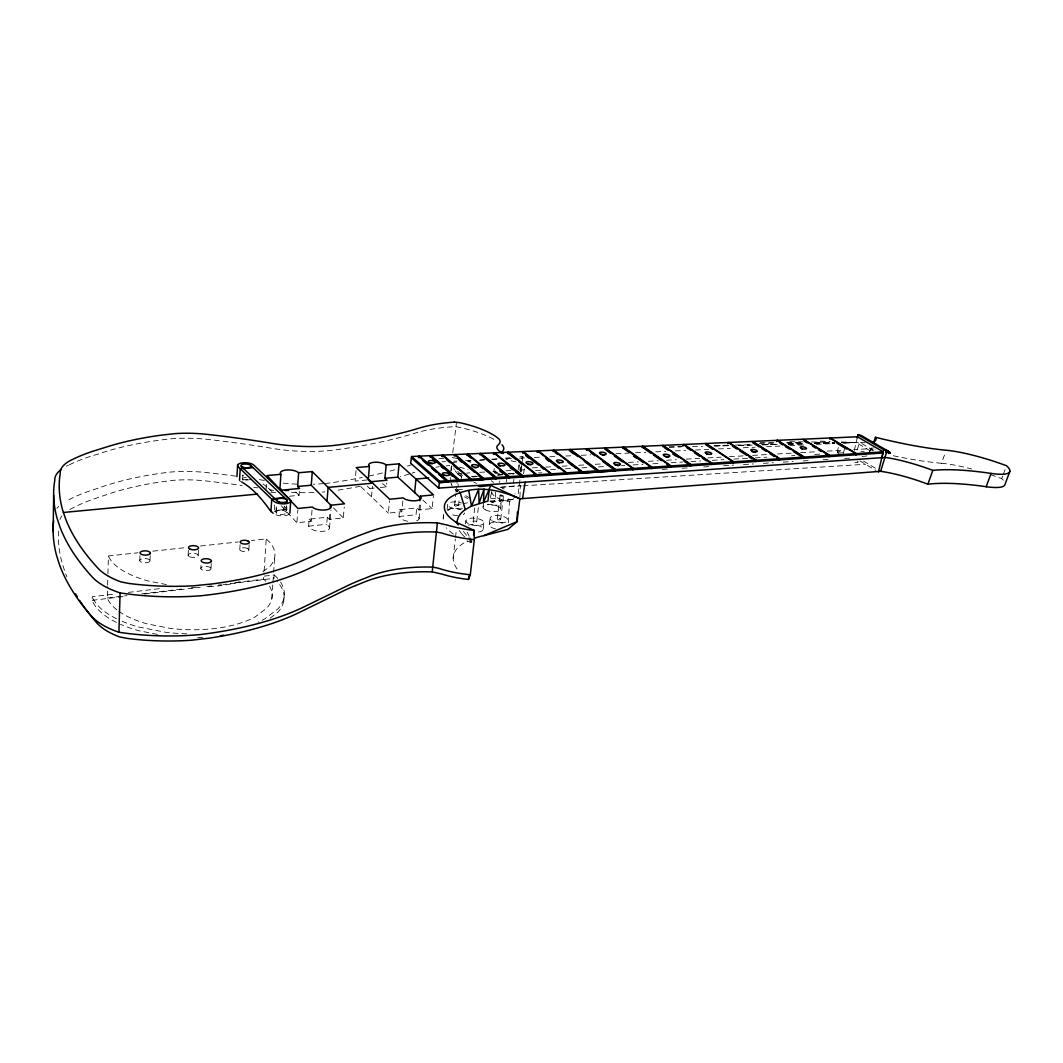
<?xml version="1.0" encoding="UTF-8"?>
<svg xmlns="http://www.w3.org/2000/svg" width="1063" height="1063" viewBox="0 0 1063 1063"><rect width="100%" height="100%" fill="white"/><g stroke="black" fill="none" stroke-linecap="round" stroke-linejoin="round"><path stroke-width="0.75" stroke-dasharray="5 3.75" d="M116.478 622.44A96.68 42.148 1.5 0 1 92.189 600.329L92.282 596.715L115.229 593.965M116.89 609.87A83.127 36.182 1.5 0 1 107.257 598.004L107.562 586.683M107.602 585.075L107.868 575.375M107.921 573.754L108.399 555.962L137.991 552.773M139.785 560.653L140.05 552.959M150.016 560.679L150.308 552.999M519.913 497.232L520.392 485.379L499.384 487.452M188.138 555.311L188.483 547.711M198.21 555.338L198.582 547.751M200.827 568.519L200.987 565.45M211.006 568.532L211.324 562.407M508.313 522.81L509.469 501.523L515.675 496.341M242.842 474.855L242.643 480.489L252.051 479.479M239.786 549.637L240.238 542.157M248.875 549.677L249.234 543.698M266.095 489.405L266.494 483.24M265.923 581.408A83.127 36.182 1.5 0 0 263.611 579.136L264.023 572.691M264.129 571.083L266.215 538.914L251.426 540.509M274.679 504.925L274.294 510.878L276.367 512.898L276.858 505.443M275.968 511.808L276.473 504.367M271.862 598.602L272.859 583.866M272.965 582.232L273.51 574.047M273.629 572.412L274.613 557.69M264.355 576.106L274.188 574.924L273.962 578.365L223.19 584.504M283.768 510.174L284.14 506.759M286.439 505.802L286.027 511.755L283.808 509.602M286.425 512.844A5.275 2.086 3.6 0 0 279.104 510.306A5.275 2.086 3.6 0 0 278.068 513.854A5.275 2.086 3.6 0 0 286.425 512.844L286.837 506.892M274.121 511.33L286.983 509.23L275.769 510.559M283.808 600.954L284.047 597.446M312.017 510.2L311.18 521.255L296.909 522.744L297.813 510.054M289.428 496.235L299.075 495.318L299.474 489.844M327.298 517.243L326.74 524.258L328.786 526.398A9.806 3.973 4 0 1 323.418 531.287A9.806 3.973 4 0 1 310.648 528.324L308.629 526.172L309.16 519.116L327.298 517.243L329.344 519.369L343.322 517.92L344.239 506.958M329.344 519.369L329.968 511.516M329.53 527.966L330.952 510.027M356.025 470.59L355.135 481.074L368.236 479.865M374.229 488.063L369.672 488.488L370.03 484.476M371.492 496.859L372.435 486.216M380.302 487.479L386.374 486.894L386.746 482.908M402.837 500.965L401.801 511.728L388.354 513.123L389.51 500.779M407.634 521.242A9.461 3.774 5.4 0 1 401.136 518.611L398.97 516.538L399.635 509.669L416.723 507.901L418.928 509.948L432.11 508.579L433.372 496.394M416.656 520.817A9.461 3.774 5.4 0 0 418.237 516.791L416.045 514.731L416.723 507.901M418.928 509.948L419.699 502.307M419.088 518.784L420.696 502.905M443.736 514.253L443.072 520.525A58.957 23.532 6.8 0 1 443.789 515.887M450.832 470.723L451.363 465.793M452.785 452.625L456.519 421.998M447.178 509.27L447.696 504.407A8.903 3.481 6.1 0 1 461.448 502.998M454.605 505.217L455.854 493.803M456.027 492.169L457.09 482.376M455.15 489.498L457.342 491.624L458.206 484.05M458.485 505.669A1.953 0.771 6.1 0 0 455.682 504.673A1.953 0.771 6.1 0 0 455.469 505.988A1.953 0.771 6.1 0 0 458.485 505.669L459.389 497.511M453.197 558.487L455.336 539.047M455.509 537.426L456.226 530.955M465.541 524.046L465.913 520.75M473.155 521.588L474.736 507.689M476.662 521.999A1.767 0.704 6.4 0 0 474.111 521.096A1.767 0.704 6.4 0 0 473.952 522.305A1.767 0.704 6.4 0 0 476.662 521.999L478.616 505.005M483.054 507.104L483.612 502.294M483.147 529.414L483.904 522.837A9.062 3.614 6.4 0 0 470.803 518.199A9.062 3.614 6.4 0 0 470.005 524.404A9.062 3.614 6.4 0 0 483.904 522.837M495.238 492.222C497.883 506.573 486.19 505.204 492.089 491.85M489.286 524.644L490.056 518.119M497.271 518.957L500.022 495.956L500.939 495.491M500.474 509.137L501.244 502.733M500.673 519.355L503.45 496.355L502.241 495.571M518.199 469.78L518.797 464.956M519.94 479.945L518.173 494.255L514.811 493.883M521.096 471.122L522.079 463.083M522.278 461.475L522.876 456.652L519.475 456.665L522.876 456.652L522.292 461.262M522.092 462.79L520.923 471.999L520.192 464.332M451.124 471.029L451.815 466.139M461.196 478.642L461.581 476.011M494.242 468.491L493.75 471.773A3.548 1.262 8.6 0 1 496.926 471.068M506.254 482.084L506.652 479.426M513.323 483.293L513.947 479.307M523.554 473.739L524.551 467.375M837.338 451.868L838.308 447.523M843.437 453.303L844.753 447.51M854.333 450.38L857.216 437.797M869.521 452.997L870.531 448.679L875.075 449.224M857.123 449.928L859.728 442.341A52.432 10.71 18.1 0 0 865.322 442.726M869.029 453.024L870.531 448.679L853.669 449.636M870.849 450.632L871.886 447.669M872.165 450.553L873.201 447.563M893.398 455.775A170.705 32.993 18 0 0 941.499 463.269L945.658 451.695M1003.326 480.263A55.263 11.188 19 0 0 1001.705 478.589L1002.768 475.732M1003.299 474.297L1005.957 467.135M503.45 496.355L500.022 495.956M490.96 501.523L494.096 501.895M503.144 495.624L499.769 495.305L501.058 494.707M491.691 491.385A20.715 7.919 6.9 0 0 507.45 501.098L508.978 498.613M521.215 458.791L522.876 456.652M270.108 618.201L277.842 612.261A96.68 42.148 1.5 0 0 276.38 580.704M262.88 571.575L269.324 566.978A83.95 34.787 1.9 0 0 266.215 538.914M494.322 471.972L497.391 472.57L494.282 472.264M69.932 509.429L72.829 507.941A158.998 65.707 2.1 0 1 97.304 497.829L109.157 493.764A208.414 87.751 2.7 0 1 159.902 482.031L173.402 480.317A69.414 27.186 2.4 0 1 205.279 480.875A617.523 306.955 -2.1 0 1 242.112 485.512M107.257 598.004L127.002 595.625M141.817 593.832L184.603 588.663M191.194 587.879L196.124 587.281M235.627 582.511L263.611 579.136M92.189 600.329L126.577 596.184M144.595 594.004L200.269 587.268M206.82 586.484L211.736 585.886M218.287 585.088L221.556 584.69M128.331 592.397L159.477 588.663M490.907 501.935L513.416 499.437M242.67 479.931L247.387 479.426A5.089 1.927 3.3 0 1 242.218 478.802M152.793 551.166L185.666 547.618M200.455 546.01L238.271 541.931M398.97 516.538L416.045 514.731M308.629 526.172L326.74 524.258M270.693 492.833L275.636 492.368M455.123 470.789A73.148 26.934 7.1 0 0 459.163 474.975L459.189 474.975M472.57 476.955L477.42 476.53M498.414 474.696L501.656 474.404M508.114 473.846L514.572 473.274M497.856 474.975L502.799 474.55M509.376 473.978L514.306 473.553M451.722 462.511L458.193 461.98M467.919 461.183L471.161 460.917M479.267 460.252L485.751 459.708M492.235 459.176L497.099 458.778M505.191 458.113L510.054 457.715M489.844 501.045L512.884 499.318M457.449 489.764L464.186 489.538M500.181 487.279L521.441 485.937M523.076 485.831L865.561 464.265M662.276 469.408L668.906 469.009M682.167 468.212L690.445 467.72M703.706 466.923L711.997 466.418M723.597 465.727L733.55 465.129M743.489 464.531L753.441 463.933M763.38 463.335L773.333 462.737M783.272 462.139L793.224 461.541M803.163 460.943L811.454 460.438M823.054 459.748L829.685 459.349M844.607 458.445L849.576 458.153M540.629 470.258L535.672 470.55L533.985 469.208M550.528 469.687L558.793 469.208M565.396 468.823L572 468.451M581.899 467.879L588.503 467.494M598.416 466.923L606.667 466.444M621.523 465.581L624.831 465.395M633.083 464.916L642.982 464.345M652.895 463.774L661.146 463.295M671.059 462.724L682.605 462.046M690.87 461.581L700.769 460.997M712.33 460.332L723.89 459.668M733.789 459.096L748.644 458.233M755.248 457.861L766.808 457.183M791.576 455.761L794.872 455.562M814.683 454.419L822.935 453.941M837.803 453.077L844.407 452.705M860.91 451.748L864.219 451.562M532.311 467.879L538.928 467.507M545.558 467.122L553.836 466.657M562.128 466.192L567.097 465.9M578.684 465.249L585.314 464.876M595.253 464.305L601.884 463.933M628.392 462.432L638.332 461.86M648.271 461.302L658.21 460.731M666.488 460.266L676.427 459.694M686.366 459.136L699.613 458.379M707.905 457.914L721.152 457.156M729.431 456.691L744.339 455.841M752.631 455.376L767.539 454.526M777.478 453.967L792.387 453.117M800.665 452.639L817.234 451.709M827.173 451.137L842.082 450.3M457.754 471.374L460 473.447L464.93 473.168M466.577 473.075L469.859 472.889M479.732 472.317L484.662 472.038M492.887 471.56L496.169 471.374M506.041 470.816L510.971 470.524M519.196 470.059L525.773 469.687M471.401 476.437L476.29 476.184M497.471 475.081L502.361 474.829M538.449 472.969L541.758 472.796M442.142 461.78L445.463 461.621M453.742 461.236L457.05 461.09M465.581 460.651L470.484 460.425M480.237 460.013L485.193 459.734M491.717 459.429L496.793 459.243M506.426 458.751L511.702 458.552M519.501 458.14L526.039 457.847M534.33 457.462L542.635 457.077M549.797 456.771L557.557 456.386M565.848 456L571.323 455.775M581.262 455.309L590.736 454.844M616.035 453.688L629.283 453.077M635.515 452.758L645.852 452.307M655.778 451.841L665.717 451.39M675.337 450.911L685.595 450.46M695.534 449.994L708.782 449.383M718.455 448.918L730.308 448.387M743.343 447.762L755.155 447.231M766.569 446.686L779.99 446.075M789.782 445.61L804.718 444.919M816.424 444.374L834.641 443.537M844.58 443.072L859.728 442.341L874.025 450.725M669.371 447.217L681.184 446.912M692.518 446.633L702.643 446.38M714.203 446.088L728.886 445.729M738.798 445.477L752.179 445.131M761.945 444.892L778.581 444.48M788.401 444.228L803.349 443.856M814.843 443.563L834.707 443.072M841.511 441.942L856.167 442.527L842.932 442.833L856.167 442.527L869.016 450.101M669.039 446.898L682.419 446.58M715.399 445.809L728.753 445.503M738.586 445.277L750.265 444.998M763.433 444.693L778.395 444.347M788.268 444.108L803.216 443.763M814.763 443.497L834.654 443.032L814.816 443.404M714.057 445.53L728.926 445.211M735.423 445.078L750.412 444.759M761.892 444.52L778.501 444.161M788.361 443.962L803.296 443.643M842.932 442.806L856.167 442.527L841.258 442.341M759.354 443.404L774.116 443.271M787.152 443.165L802.02 443.019M815.082 442.899L834.84 442.726M843.025 442.646L856.167 442.527L842.932 442.54M760.098 442.633L775.113 442.607M786.607 442.607L803.243 442.58M814.763 442.567L834.668 442.553M789.862 441.703L803.19 441.863M811.414 441.969L829.685 442.195M820.317 441.092L830.123 441.49M502.068 488.076L504.154 488.993M269.444 489.777L273.603 490.415M166.439 584.57L148.674 581.102A83.95 34.787 1.9 0 1 108.399 555.962M157.417 634.412L138.429 630.638A96.68 42.148 1.5 0 1 120.398 624.273M507.45 501.098L509.469 501.523M863.555 461.116L876.35 468.77M859.94 460.89L875.872 470.457M491.292 480.768L493.511 482.509M422.795 500.048L432.11 508.579M386.374 486.894L384.328 484.98A9.142 3.495 5 0 0 380.368 483.027M399.635 509.669L401.801 511.728M455.349 489.671L457.382 491.611M369.672 488.488L367.652 486.548A9.142 3.495 5 0 1 367.253 486.097M360.968 486.708L388.354 513.123M333.53 507.928L343.322 517.92M299.075 495.318L297.175 493.325A9.487 3.667 3.8 0 0 294.278 491.624M309.16 519.116L311.18 521.255M281.257 505.802L296.909 522.744M463.402 531.407L467.521 536.616M468.557 537.918L471.64 541.824M459.243 530.517L461.116 533.041M467.109 532.111L469.195 536.244M469.886 537.612L471.972 541.745M519.355 464.85L520.604 470.564M495.504 528.869A8.969 3.588 6.7 0 1 490.668 523.023A8.969 3.588 6.7 0 1 504.739 523.9M468.185 525.095A9.049 3.641 6.3 0 1 482.19 527.487A9.049 3.641 6.3 0 1 476.011 532.138M464.664 512.951A8.889 3.508 6.1 0 1 463.216 514.545M457.568 515.542A8.889 3.508 6.1 0 1 449.157 513.655M447.47 510.041A8.889 3.508 6.1 0 1 460.731 509.456M202.741 637.322A96.68 42.148 1.5 0 1 196.124 637.534M58.624 531.035A509.204 212.308 7.8 0 0 62.079 562.912L64.737 571.216A508.619 212.069 7.8 0 0 66.916 576.797M59.953 519.528A59.369 23.572 1.2 0 1 61.92 515.927M253.791 487.253A617.523 306.955 -2.1 0 1 257.671 487.864M324.879 491.877A86.541 31.943 4 0 1 322.182 492.103M313.917 492.568A86.541 31.943 4 0 1 290.93 492.209M414.849 472.198A338.167 110.419 3.1 0 1 412.059 473.115M409.215 474.018A338.167 110.419 3.1 0 1 400.366 476.689M360.237 486.269A338.167 110.419 3.1 0 1 335.177 490.628M435.963 467.189A109.476 42.719 6.7 0 1 439.298 466.697M446.181 465.886A109.476 42.719 6.7 0 1 449.715 465.554M459.415 467.122A70.317 26.907 5.8 0 1 467.866 469.567M235.72 476.158A625.868 308.815 -2 0 0 206.408 472.557A74.45 28.914 2.4 0 0 169.323 472.171A214.075 89.385 2.8 0 0 96.68 488.688A164.38 67.354 2.2 0 0 68.789 499.769A64.684 25.459 1.3 0 0 65.76 501.298M243.64 477.26A625.868 308.815 -2 0 1 246.271 477.646M259.359 479.626A625.868 308.815 -2 0 1 264.567 480.463M324.906 483.479A82.17 30.056 4.1 0 0 333.45 482.443A334.34 108.147 3.2 0 0 362.363 477.42M323.644 483.599A82.17 30.056 4.1 0 1 313.266 484.236M297.002 484.157A82.17 30.056 4.1 0 1 283.25 483.16M69.401 464.757A165.775 64.923 2.5 0 1 97.517 454.26A215.909 86.183 3.1 0 1 170.691 438.82A75.061 27.851 2.7 0 1 208.056 439.444A632.711 299.381 -1.4 0 1 271.889 448.307A82.781 28.914 4.3 0 0 336.054 449.795A336.665 103.895 3.4 0 0 415.301 433.079A115.003 42.493 6.8 0 1 455.575 426.582A75.539 27.359 6 0 1 496.634 440.959M66.344 466.205A65.215 24.529 1.6 0 1 68.351 465.235M412.218 464.544A334.34 108.147 3.2 0 1 406.611 466.338M394.838 469.78A334.34 108.147 3.2 0 1 388.686 471.414M382.361 472.995A334.34 108.147 3.2 0 1 369.193 475.998M457.09 458.538A74.968 28.435 5.8 0 0 452.267 457.515A114.14 44.154 6.7 0 0 448.52 457.781M467.879 461.342A74.968 28.435 5.8 0 1 470.816 462.259M438.86 458.791A114.14 44.154 6.7 0 1 444.852 458.113M499.862 481.087A28.289 10.603 6.4 0 1 499.198 482.429M56.977 508.3A64.684 25.459 1.3 0 1 58.638 506.44M515.927 461.727A16.383 5.926 7 0 1 505.815 459.057M462.405 508.606A8.903 3.481 6.1 0 1 453.688 508.513A8.903 3.481 6.1 0 1 447.842 505.337M490.668 498.202A8.783 3.402 6.6 0 1 501.111 503.184A8.783 3.402 6.6 0 1 487.797 504.141M269.537 586.191A83.127 36.182 1.5 0 1 266.6 608.288L255.147 616.939A83.127 36.182 1.5 0 1 169.495 628.273L147.093 623.835A83.127 36.182 1.5 0 1 118.113 610.8M239.361 582.059A83.95 34.787 1.9 0 1 206.926 586.869M280.566 582.139A96.76 42.015 1.5 0 1 278.094 608.714L264.9 618.799A96.76 42.015 1.5 0 1 258.057 622.174M186.743 633.814A96.76 42.015 1.5 0 1 164.818 632.153L138.562 626.957A96.76 42.015 1.5 0 1 120.518 620.606M116.585 618.772A96.76 42.015 1.5 0 1 92.282 596.715M274.188 574.924A96.76 42.015 1.5 0 1 279.702 580.903M454.353 469.74A73.148 26.934 7.1 0 1 453.675 468.69M461.78 477.048A71.62 26.389 7.1 0 1 459.163 474.975M452.081 485.406A71.367 26.92 7.1 0 1 451.044 483.28M451.895 485.22A72.869 27.479 7.1 0 1 451.323 484.157M467.999 498.76A71.354 26.907 7.1 0 1 464.518 496.78M457.117 569.037A76.509 32.089 7.2 0 1 467.534 540.987M471.441 542.316A77.161 30.88 7.2 0 1 469.115 540.668M464.876 537.147A77.161 30.88 7.2 0 1 459.389 530.464M471.201 542.622A58.957 23.532 6.8 0 1 466.909 541.04M453.409 534.078A58.957 23.532 6.8 0 1 446.394 527.846M447.842 510.678A58.957 23.532 6.8 0 1 467.414 502.812M289.335 514.04A8.756 3.468 3.6 0 1 282.479 515.847A8.756 3.468 3.6 0 1 274.32 514.133M263.026 483.944A200.362 74.543 81.2 0 1 267.451 487.452M268.341 488.223A200.362 74.543 81.2 0 1 273.683 493.338M284.313 506.094A200.362 74.543 81.2 0 1 286.944 509.802M242.258 475.746A5.089 1.927 3.3 0 1 243.414 475.56M239.507 480.835A201.412 73.44 81.2 0 1 242.085 482.23M941.499 463.269A71.673 14.816 19.4 0 1 971.675 469.009M990.703 474.723A71.673 14.816 19.4 0 1 1001.705 478.589M866.983 455.894A52.3 11.095 18.2 0 1 860.631 456.359M476.53 483.413A71.593 25.167 8.9 0 1 473.859 482.164M462.604 475.52A71.593 25.167 8.9 0 1 460 473.447M470.152 498.135A71.341 25.698 8.9 0 1 464.265 494.8M460.239 492.049A71.341 25.698 8.9 0 1 457.648 489.95M450.46 479.519A71.341 25.698 8.9 0 1 450.22 477.539M461.116 475.108A1.967 0.704 8.1 0 1 458.472 474.762A1.967 0.704 8.1 0 1 458.286 473.779A1.967 0.704 8.1 0 1 460.89 473.952M499.451 473.646A3.548 1.262 8.6 0 1 495.557 473.261M494.986 473.048A3.548 1.262 8.6 0 1 494.122 472.543M838.893 453.157A3.136 0.97 12.4 0 1 838.72 451.43A3.136 0.97 12.4 0 1 843.451 453.104M857.044 461.05A3.176 0.983 12.6 0 1 857.442 462.551A3.176 0.983 12.6 0 1 853.058 461.807M508.805 473.434A3.601 1.276 8.8 0 1 513.814 474.284M210.926 569.09L210.501 569.622A5.102 2.166 2 0 1 203.658 570.406L202.555 570.06A5.102 2.166 2 0 1 200.92 567.961L201.345 567.443A5.102 2.166 2 0 1 208.175 566.659L209.278 567.004A5.102 2.166 2 0 1 210.926 569.09M149.896 561.237L149.431 561.742A5.129 2.139 1.2 0 1 143.106 562.646A5.129 2.139 1.2 0 1 139.904 560.108L140.382 559.59A5.129 2.139 1.2 0 1 146.694 558.7A5.129 2.139 1.2 0 1 149.896 561.237M247.267 548.335L246.271 548.03A4.558 1.9 2.8 0 0 240.49 548.495A4.558 1.9 2.8 0 0 241.394 550.993L242.404 551.298A4.558 1.9 2.8 0 0 248.171 550.833A4.558 1.9 2.8 0 0 247.267 548.335M492.421 520.95A8.982 3.561 6.7 0 0 507.503 521.069A8.982 3.561 6.7 0 0 496.992 515.489A8.982 3.561 6.7 0 0 492.421 520.95M497.723 519.488A1.714 0.678 6.7 0 0 500.607 519.515A1.714 0.678 6.7 0 0 498.6 518.452A1.714 0.678 6.7 0 0 497.723 519.488M485.353 509.828A8.77 3.428 6.6 0 0 500.088 509.988A8.77 3.428 6.6 0 0 489.857 504.58A8.77 3.428 6.6 0 0 485.353 509.828M189.825 556.813A5.049 2.099 1.9 0 0 198.117 555.883A5.049 2.099 1.9 0 0 191.566 553.292A5.049 2.099 1.9 0 0 189.825 556.813"/><path stroke-width="1.5" d="M53.15 531.62L53.655 495.358M475.108 537.971A76.509 32.089 7.2 0 1 483.917 535.619L507.955 529.361L517.003 521.694L519.847 498.72C500.886 490.548 480.25 485.392 460.186 492.714A59.129 23.2 6.8 0 0 456.2 522.292L474.125 530.357L474.337 539.632L470.311 574.751A65.454 26.987 6.3 0 1 438.301 568.213L432.668 567.097A102.686 46.028 5.7 0 0 369.14 576.584L364.29 578.564A240.251 114.086 7.3 0 0 347.667 585.633L305.985 605.897A229.356 93.079 1.2 0 1 199.977 634.584A146.96 62.199 1.4 0 1 118.91 632.246L120.106 592.902A82.25 34.587 1.5 0 1 92.348 577.103A519.089 205.199 7.8 0 1 59.887 526.783L57.229 518.731A519.089 205.199 7.8 0 1 54.758 480.503A65.215 24.529 1.6 0 1 61.216 469.394M517.415 512.021L517.003 521.694L483.917 535.619M236.956 476.596L237.62 465.036M239.547 480.263L240.211 468.677L243.347 468.345M270.919 511.702L271.743 499.211L274.958 498.839M280.911 474.324L279.981 488.116L281.868 490.123L299.567 488.475L297.653 486.482L298.637 472.756L312.283 471.56L344.492 503.835L330.473 505.231A9.859 3.88 4.2 0 1 325.092 509.974A9.859 3.88 4.2 0 1 312.243 507.038L297.932 508.459L266.986 475.546L280.911 474.324A9.527 3.588 3.9 0 1 286.346 470.005A9.527 3.588 3.9 0 1 298.637 472.756M286.638 502.826L286.851 499.862L250.722 465.408M289.88 513.177L290.717 501.284M331.35 505.709L311.273 485.233L312.283 471.56M327.005 501.271L328.095 487.399L372.701 483.173M330.221 508.366L330.473 505.231M369.419 466.431L368.236 479.865L370.269 481.791L386.985 480.237L384.939 478.323L386.161 464.956L399.063 463.827L433.531 494.88L420.31 496.182A9.501 3.681 5.5 0 1 415.726 500.739A9.501 3.681 5.5 0 1 403.143 497.896L389.656 499.238L356.278 467.587L369.419 466.431A9.182 3.415 5.2 0 1 374.11 462.285A9.182 3.415 5.2 0 1 386.161 464.956M470.311 574.751L468.517 579.415L467.002 579.255A60.458 25.153 6.2 0 1 442.341 574.219L432.229 571.854L437.398 522.837L447.629 525.175A61.149 23.864 6.4 0 0 472.597 530.198L474.125 530.357L473.58 535.141M890.09 452.36C890.475 454.526 888.655 449.782 885.864 450.539M420.47 497.909L397.801 477.141L399.063 463.827M414.636 492.581L415.978 479.068L428.774 477.858M419.845 500.779L420.31 496.182M468.517 579.415L468.903 576.119M519.847 498.72L490.774 485.432L489.365 488.887L487.944 501.045L471.467 506.108L465.315 509.576A77.161 30.88 7.2 0 0 457.117 522.85M411.381 457.874L439.431 482.589L446.739 482.15L446.938 480.782L418.742 456.16L411.567 456.532L410.677 463.242L438.66 488.09L885.466 457.449A61.774 13.314 19 0 1 932.822 470.378A273.111 58.319 20.8 0 1 986.398 472.743L991.061 473.42A55.396 10.803 18.9 0 0 1006.488 465.7A71.846 14.311 19.3 0 0 946.176 450.247A171.077 31.85 18 0 1 875.474 437.292A52.432 10.71 18.1 0 1 871.66 442.341M418.57 457.502C420.709 457.449 417.174 457.967 418.742 456.16M419.38 457.462L419.553 456.12L430.276 455.655L458.538 480.011L458.286 481.326M430.103 456.997L430.276 455.655M430.9 456.944L431.086 455.615L442.168 455.123L470.484 479.214L470.284 480.582M442.965 455.084L471.281 479.161L471.082 480.529L482.589 479.758L482.801 478.403L454.419 454.579L442.965 455.084L442.035 456.505L442.168 455.123M438.66 488.09L439.617 481.207L411.567 456.532M446.699 482.097L447.563 482.097L447.762 480.728L419.553 456.12M454.233 455.907L454.419 454.579M455.03 455.868L455.216 454.539L467.095 454.034L495.491 477.553L495.292 478.908M431.086 455.615L459.349 479.958L459.15 481.326L430.953 456.997M471.441 458.405L467.693 455.309L467.879 453.994L480.197 453.449L508.619 476.689L508.406 478.031M479.998 454.765L480.197 453.449M521.933 477.088L522.199 475.786L493.75 452.851L480.968 453.409L480.782 454.725L490.681 462.83M455.216 454.539L483.599 478.35L483.399 479.705L478.416 475.533M493.591 454.193L494.508 452.811L507.795 452.227L536.257 474.855L536.044 476.184M467.879 453.994L496.288 477.5L496.076 478.855L478.815 464.531M507.596 453.529L507.795 452.227M508.353 453.489L508.552 452.187L522.371 451.589L550.833 473.885L550.621 475.214M480.968 453.409L509.403 476.636L509.19 477.978L500.527 470.882M522.371 451.589L522.744 452.851M522.916 452.851L523.116 451.549L537.506 450.925L565.968 472.876L565.755 474.204M494.508 452.811L522.969 475.732L522.757 477.074L505.961 463.521M522.584 498.6L525.162 482.19M537.293 452.213L538.091 452.2L537.333 452.24L537.506 450.925M538.037 452.174L538.25 450.885L553.238 450.22L581.7 471.839L581.434 473.115M508.552 452.187L537.028 474.802L536.815 476.131L534.184 474.045M553.039 451.509L553.238 450.22M553.77 451.469L553.982 450.181L569.622 449.503L598.044 470.75L597.818 472.052M523.116 451.549L551.604 473.832L551.338 475.121M569.409 450.778L569.622 449.503M570.14 450.739L570.353 449.463L586.67 448.745L615.039 469.62L614.813 470.922L582.179 473.062L578.312 470.125M538.25 450.885L566.725 472.836L566.459 474.111M582.218 473.101L582.444 471.786L553.982 450.181M632.512 469.74L632.751 468.451L604.435 447.961L587.387 448.706L586.484 450.048L586.67 448.745M570.353 449.463L598.788 470.71L598.509 471.972M615.543 470.869L615.769 469.58L587.387 448.706M622.705 448.4L622.931 447.151L605.139 447.922L633.455 468.398L651.167 467.228L650.928 468.504M623.41 448.36L623.636 447.111L642.238 446.287L670.368 465.953L670.089 467.202M633.229 469.687L633.455 468.398M642.012 447.536L642.238 446.287M690.139 465.886L690.379 464.624L662.382 445.41L642.929 446.261L642.703 447.496L650.742 453.13M623.636 447.111L651.871 467.175L651.632 468.464L648.922 466.524M662.86 446.633L663.06 445.37L683.389 444.48L711.24 463.242L710.974 464.478M642.929 446.261L671.059 465.913L670.819 467.175L666.78 464.345M683.177 445.716L683.389 444.48M732.752 463.043L733.005 461.794L705.34 443.51L684.067 444.44L683.164 445.703M663.06 445.37L691.07 464.584L690.817 465.833L684.147 461.249M712.688 449.277L705.766 444.693L706.005 443.47L728.235 442.5L755.687 460.292L755.421 461.515M711.665 464.451L711.918 463.202L684.067 444.44M728.235 442.5L727.982 443.696L728.886 442.46L752.073 441.437L779.272 458.724L779.006 459.947M706.005 443.47L733.669 461.754L733.417 462.99L730.64 461.143M756.072 461.475L756.338 460.252L728.886 442.46M803.495 458.312L803.761 457.103L779.91 458.685L752.71 441.411L776.854 440.348L776.601 441.53L777.478 440.321L802.645 439.205L829.22 455.416L828.954 456.612M779.91 458.685L779.644 459.907L776.92 458.166M777.478 440.321L804.385 457.063L804.12 458.273L793.37 451.562M881.865 457.661L883.247 451.828L857.482 436.787L830.283 437.983L829.738 439.165M855.595 454.831L855.861 453.649L829.685 438.009L803.269 439.178L829.831 455.376L829.565 456.572L825.38 454.007M857.216 437.929L857.947 434.647L861.296 435.538L887.087 450.539L880.616 471.321L519.475 498.826M856.193 454.791L856.459 453.609L830.283 437.983M878.463 472.012L883.725 449.662L857.947 434.647M889.638 452.732L888.947 453.449L889.983 452.679M873.414 443.218L875.474 437.292M880.616 471.321A61.614 13.792 19.1 0 1 927.879 484.183L932.822 470.378M927.879 484.183A272.38 60.365 20.9 0 1 981.494 486.057L986.172 486.721L991.061 473.42M1009.85 471.374L1005.013 484.409A55.263 11.188 19 0 1 986.172 486.721M889.864 453.223L890.143 452.559M489.365 488.887L483.532 502.148L484.01 489.086L479.081 503.251L478.629 489.286L471.467 506.108L468.783 490.575M886.595 450.712L885.718 451.164L890.037 453.011M355.56 585.567L364.729 581.886A107.775 48.739 5.7 0 1 425.094 571.761L432.229 571.854M886.476 451.257L887.379 450.951M887.26 451.403L888.137 451.23M888.043 451.616L888.827 451.523M274.692 498.6L284.366 497.484M490.774 485.432L479.971 486.575A71.62 26.389 7.1 0 1 477.805 485.698M243.586 468.57L253.034 467.6M63.421 512.472L257.538 494.082M384.939 478.323L397.801 477.141M297.653 486.482L311.273 485.233M888.748 451.881L889.758 452.466M447.762 480.728L458.538 480.011M459.349 479.958L470.484 479.214M483.599 478.35L495.491 477.553M496.288 477.5L508.619 476.689M509.403 476.636L522.199 475.786M522.969 475.732L536.257 474.855M537.028 474.802L550.833 473.885M551.604 473.832L565.968 472.876M566.725 472.836L581.7 471.839M582.444 471.786L598.044 470.75M598.788 470.71L615.039 469.62M615.769 469.58L632.751 468.451M651.871 467.175L670.368 465.953M671.059 465.913L690.379 464.624M691.07 464.584L711.24 463.242M711.918 463.202L733.005 461.794M733.669 461.754L755.687 460.292M756.338 460.252L779.272 458.724M804.385 457.063L829.22 455.416M829.831 455.376L855.861 453.649M856.459 453.609L883.247 451.828M439.431 482.589L882.968 452.997M471.281 479.161L482.801 478.403M454.353 422.131L459.668 422.649A71.062 25.485 6 0 1 496.421 436.92L499.092 439.085A24.05 8.531 6.5 0 1 498.932 444.161L497.338 445.756A20.941 7.494 7 0 0 503.49 453.516M439.617 481.207L446.938 480.782M493.551 454.167L494.322 454.127M586.457 450.021L587.214 450.008M441.995 456.465L442.846 456.465M467.693 455.309L466.909 455.349L467.747 455.349M437.398 522.837L430.183 522.69A109.13 46.334 5.9 0 0 369.206 531.779L359.945 535.194A248.343 111.814 7.4 0 0 347.256 540.349L305.094 559.404A226.26 86.94 1.6 0 1 211.896 583.972L194.516 585.726A142.947 57.309 1.8 0 1 128.663 583.414L121.116 581.926A76.669 31.943 1.6 0 1 98.088 568.346A514.638 201.385 7.8 0 1 65.627 518.943L62.93 511.037A515.236 201.611 7.8 0 1 60.232 473.42L60.299 471.534A60.06 22.376 1.7 0 1 70.809 460.279L73.746 458.897A160.898 62.411 2.6 0 1 98.487 449.516L110.459 445.769A210.926 83.379 3.1 0 1 161.722 435.099L175.368 433.598A70.198 25.791 2.8 0 1 207.577 434.408A626.984 293.866 -1.3 0 1 271.038 443.218L276.659 444.095A87.445 30.256 4.3 0 0 338.858 444.852A341.475 104.387 3.5 0 0 419.194 428.097A110.645 40.487 6.8 0 1 454.353 422.131M885.864 452.32L889.133 452.705M883.725 449.662L887.087 450.539M836.913 443.258L846.547 449.024M804.412 441.198L807.202 442.912M812.796 446.327L815.587 448.028M818.39 449.742L821.181 451.443M776.854 440.348L803.761 457.103M779.936 443.191L782.62 444.866M785.318 446.54L789.344 449.051M752.484 442.62L759.261 446.938M761.985 448.666L766.051 451.257M770.13 453.848L774.196 456.439M732.766 446.354L736.885 449.024M739.622 450.792L746.465 455.243M749.202 457.024L751.94 458.791M686.512 447.47L690.472 450.154M694.445 452.825L699.733 456.399M702.377 458.18L706.35 460.864M664.189 447.536L668.189 450.287M673.504 453.941L678.819 457.595M672.813 453.967L675.47 455.801M653.426 455.004L661.438 460.611M622.931 447.151L651.167 467.228M623.45 448.387L628.818 452.2M634.173 456.027L643.553 462.711M633.468 456.067L636.152 457.967M604.967 449.211L610.335 453.104M614.374 456.027L622.44 461.874M591.068 452.851L594.921 455.695M602.641 461.369L611.637 467.999M571.469 451.735L577.913 456.559M584.344 461.369L594.655 469.089M570.738 451.762L573.316 453.702M555.112 452.479L557.69 454.446M568.001 462.285L575.734 468.158M545.824 458.18L558.713 468.145M546.355 459.216L548.933 461.209M525.547 454.898L538.436 465.009M541.014 467.029L543.605 469.062M526.079 455.947L528.656 457.98M508.406 453.529L516.14 459.681M518.717 461.741L521.295 463.787M510.346 467.72L512.911 469.806M515.489 471.879L518.066 473.965M499.743 470.936L502.201 472.942M480.489 466.617L482.947 468.663M457.542 457.98L474.736 472.437M459.203 460.08L461.661 462.153M446.513 459.601L450.194 462.724M453.874 465.86L457.555 468.996M432.601 459.15L436.268 462.312M441.158 466.537L443.603 468.65M449.729 473.939L452.174 476.051M423.087 460.717L427.977 464.983M431.644 468.185L436.521 472.45M438.966 474.576L447.563 482.097M241.301 466.365L277.164 500.979M270.959 511.13L273.151 513.283M456.2 522.292L458.259 524.896M460.186 492.714L465.315 509.576M355.56 585.567A245.101 117.422 7.3 0 0 342.99 591.108L301.214 611.517A223.562 91.498 1.1 0 1 209.052 638.172L191.885 640.178A141.193 60.272 1.3 0 1 126.882 638.358L119.441 636.87A75.699 33.551 1 0 1 96.733 622.812A508.619 212.069 7.8 0 1 79.552 600.396M77.2 596.688A508.619 212.069 7.8 0 1 75.473 593.818M223.682 635.222A96.68 42.148 1.5 0 1 220.426 635.701M120.106 592.902A148.262 60.006 1.7 0 0 201.93 595.665A231.335 89.757 1.5 0 0 308.802 568.639L350.763 549.345A242.523 110.167 7.4 0 1 367.492 542.635L372.369 540.748A103.603 44.407 5.9 0 1 436.361 532.005L442.049 533.121A65.986 25.99 6.4 0 0 474.337 539.632M53.642 520.764A514.744 212.906 7.8 0 0 56.671 555.843L59.302 564.174A514.744 212.906 7.8 0 0 91.431 616.075A81.506 35.823 1.1 0 0 118.91 632.246M501.988 444.693A28.502 10.205 6.5 0 1 501.789 452.054A16.383 5.926 7 0 0 500.979 452.944M284.964 490.548A9.487 3.667 3.8 0 1 288.578 490.508M242.085 482.23A201.412 73.44 81.2 0 1 270.055 510.439M802.233 449.157A3.216 0.997 12 0 1 801.675 448.971M755.275 452.32A3.269 1.036 11.5 0 1 752.245 451.709M707.147 454.433A3.322 1.076 11 0 1 706.576 454.233M618.799 465.594A3.468 1.183 10 0 1 616.872 465.461M615.57 465.156A3.468 1.183 10 0 1 614.999 464.943M604.502 455.163A3.428 1.156 9.9 0 1 601.937 454.898M559.47 463.003A3.508 1.209 9.4 0 1 557.597 462.471M476.065 467.853A3.627 1.276 8.3 0 1 474.656 467.72M432.628 463.787A3.654 1.289 7.8 0 1 429.877 463.309M444.042 475.613A3.707 1.329 7.9 0 1 443.457 475.387M668.268 457.183A3.375 1.116 10.6 0 1 665.77 456.931M500.261 466.112A3.588 1.262 8.6 0 1 499.039 465.714M531.128 464.823A3.548 1.236 9 0 1 527.806 464.372M211.324 561.423L210.899 561.942A5.116 2.153 2.1 0 1 204.043 562.726L202.94 562.38A5.116 2.153 2.1 0 1 201.306 560.294L201.731 559.776A5.116 2.153 2.1 0 1 208.561 559.005L209.677 559.351A5.116 2.153 2.1 0 1 211.324 561.423M150.175 553.544L149.71 554.049A5.129 2.126 1.3 0 1 143.385 554.939A5.129 2.126 1.3 0 1 140.183 552.401L140.648 551.896A5.129 2.126 1.3 0 1 146.973 551.019A5.129 2.126 1.3 0 1 150.175 553.544M247.719 540.868L246.709 540.562A4.571 1.874 2.8 0 0 240.929 541.014A4.571 1.874 2.8 0 0 241.833 543.499L242.842 543.804A4.571 1.874 2.8 0 0 248.622 543.352A4.571 1.874 2.8 0 0 247.719 540.868M290.04 499.49L253.831 465.089A8.477 3.149 3.4 0 0 242.789 462.817A8.477 3.149 3.4 0 0 238.165 466.684L273.948 501.351A8.783 3.428 3.6 0 0 285.482 503.769A8.783 3.428 3.6 0 0 290.04 499.49M190.184 549.212A5.063 2.086 2 0 0 198.489 548.295A5.063 2.086 2 0 0 191.925 545.718A5.063 2.086 2 0 0 190.184 549.212M278.878 501.909A5.288 2.06 3.6 0 0 287.249 500.939A5.288 2.06 3.6 0 0 279.901 498.414A5.288 2.06 3.6 0 0 278.878 501.909M242.909 467.242A5.102 1.9 3.4 0 0 251.067 466.391A5.102 1.9 3.4 0 0 244.065 464.039A5.102 1.9 3.4 0 0 242.909 467.242M527.5 463.707A3.548 1.236 9 0 0 533.015 463.561A3.548 1.236 9 0 0 528.032 461.634A3.548 1.236 9 0 0 527.5 463.707M429.572 462.631A3.654 1.289 7.8 0 0 435.418 462.498A3.654 1.289 7.8 0 0 430.502 460.505A3.654 1.289 7.8 0 0 429.572 462.631M443.723 474.922A3.707 1.329 7.9 0 0 449.609 474.749A3.707 1.329 7.9 0 0 444.56 472.729A3.707 1.329 7.9 0 0 443.723 474.922M664.335 455.907A3.375 1.116 10.6 0 0 669.81 456.213A3.375 1.116 10.6 0 0 665.531 454.193A3.375 1.116 10.6 0 0 664.335 455.907M557.862 462.033A3.508 1.209 9.4 0 0 563.27 461.887A3.508 1.209 9.4 0 0 558.301 459.987A3.508 1.209 9.4 0 0 557.862 462.033M614.746 464.279A3.468 1.183 10 0 0 620.42 464.571A3.468 1.183 10 0 0 616.128 462.485A3.468 1.183 10 0 0 614.746 464.279M600.502 453.861A3.428 1.156 9.9 0 0 606.136 454.167A3.428 1.156 9.9 0 0 601.924 452.12A3.428 1.156 9.9 0 0 600.502 453.861M752.019 451.084A3.269 1.036 11.5 0 0 757.215 451.376A3.269 1.036 11.5 0 0 752.91 449.423A3.269 1.036 11.5 0 0 752.019 451.084M473.022 466.71A3.627 1.276 8.3 0 0 478.735 466.564A3.627 1.276 8.3 0 0 473.739 464.584A3.627 1.276 8.3 0 0 473.022 466.71M801.436 448.36A3.216 0.997 12 0 0 806.485 448.652A3.216 0.997 12 0 0 802.166 446.739A3.216 0.997 12 0 0 801.436 448.36M499.318 465.262A3.588 1.262 8.6 0 0 504.925 465.116A3.588 1.262 8.6 0 0 499.942 463.162A3.588 1.262 8.6 0 0 499.318 465.262M706.337 453.595A3.322 1.076 11 0 0 711.679 453.888A3.322 1.076 11 0 0 707.387 451.908A3.322 1.076 11 0 0 706.337 453.595"/></g></svg>
